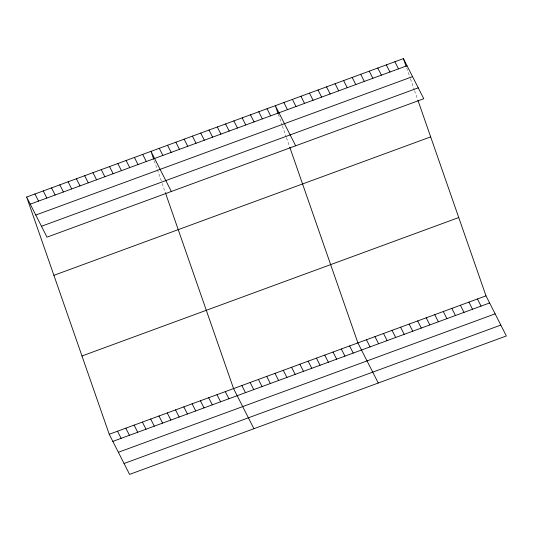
<?xml version="1.0" encoding="UTF-8"?>
<svg xmlns="http://www.w3.org/2000/svg" width="533" height="533" viewBox="0 0 533 533"><rect width="100%" height="100%" fill="white"/><g stroke="black" fill="none" stroke-linecap="round" stroke-linejoin="round"><path stroke-width="0.4" stroke-dasharray="2.67 2" d="M406.679 68.004L410.223 78.184M410.497 78.964L414.314 89.924M414.587 90.71L417.586 99.318M278.313 114.289L282.124 125.248M282.397 126.028L286.214 136.988M286.488 137.774L289.486 146.382M154.25 160.753L161.885 182.672M162.152 183.452L165.423 192.846"/><path stroke-width="0.8" d="M26.65 197.037L403.414 58.61L423.768 98.732L47.004 237.158L26.65 197.037L109.232 434.268L129.586 474.39L506.35 335.963L485.996 295.842L417.859 100.104M30.261 204.152L407.025 65.732M35.784 215.046L412.549 76.619M41.481 226.265L418.238 87.838M53.9 275.321L430.664 136.894M81.982 355.984L458.74 217.557M109.232 434.268L485.996 295.842M112.843 441.391L489.607 302.964M118.373 452.277L495.13 313.85M124.062 463.497L500.827 325.077M394.873 61.748L398.484 68.87M386.332 64.886L389.943 72.008M377.79 68.024L381.401 75.14M369.249 71.162L372.867 78.278M477.455 298.98L481.066 306.102M360.714 74.3L364.325 81.416M468.913 302.118L472.524 309.24M352.173 77.438L355.784 84.554M460.379 305.256L463.99 312.378M343.632 80.576L347.243 87.692M451.837 308.394L455.449 315.516M335.09 83.714L338.702 90.83M443.296 311.532L446.907 318.654M326.549 86.852L330.167 93.968M434.755 314.67L438.366 321.785M318.014 89.99L321.626 97.106M426.213 317.808L429.831 324.923M309.473 93.122L313.084 100.244M417.679 320.946L421.29 328.061M300.932 96.26L304.543 103.382M409.137 324.084L412.749 331.2M292.39 99.398L296.002 106.52M400.596 327.222L404.207 334.338M283.856 102.536L287.467 109.658M392.055 330.36L395.666 337.476M295.668 145.795L275.314 105.674L278.039 113.502M383.513 333.498L387.131 340.614M267.026 108.719L270.637 115.841M374.979 336.636L378.59 343.752M258.738 111.763L262.349 118.886M366.438 339.768L370.049 346.89M250.443 114.808L254.061 121.93M378.25 383.027L357.896 342.906L289.759 147.168M242.155 117.86L245.766 124.975M349.608 345.957L353.219 353.073M233.867 120.904L237.478 128.02M341.32 349.002L344.931 356.117M225.579 123.949L229.19 131.065M333.032 352.046L336.643 359.162M217.291 126.994L220.902 134.109M324.744 355.091L328.355 362.207M209.003 130.039L212.614 137.154M316.455 358.136L320.066 365.252M200.714 133.083L204.326 140.206M308.167 361.181L311.778 368.296M192.426 136.128L196.037 143.25M299.872 364.226L303.49 371.348M184.138 139.173L187.749 146.295M291.584 367.27L295.195 374.393M175.85 142.218L179.461 149.34M283.296 370.315L286.907 377.437M167.562 145.262L171.173 152.385M275.008 373.36L278.619 380.482M159.267 148.307L162.885 155.429M266.72 376.405L270.331 383.527M171.333 191.474L150.979 151.359L153.704 159.187M258.432 379.449L262.043 386.572M142.691 154.403L146.302 161.519M250.144 382.501L253.755 389.616M134.403 157.448L138.014 164.564M241.855 385.546L245.466 392.661M126.114 160.493L129.726 167.609M253.921 428.712L233.567 388.59L165.423 192.846M117.826 163.538L121.437 170.653M225.279 391.635L228.89 398.751M109.538 166.582L113.149 173.698M216.991 394.68L220.602 401.795M101.25 169.627L104.861 176.749M208.696 397.725L212.314 404.847M92.962 172.672L96.573 179.794M200.408 400.769L204.019 407.892M84.674 175.717L88.285 182.839M192.12 403.814L195.731 410.936M76.386 178.762L79.997 185.884M183.832 406.859L187.443 413.981M68.091 181.806L71.708 188.929M175.544 409.904L179.155 417.026M59.803 184.851L63.414 191.973M167.255 412.948L170.866 420.071M51.514 187.902L55.126 195.018M158.967 416L162.578 423.115M43.226 190.947L46.837 198.063M150.679 419.045L154.29 426.16M34.938 193.992L38.549 201.108M142.391 422.089L146.002 429.205M134.103 425.134L137.714 432.25M125.815 428.179L129.426 435.294M117.52 431.224L121.138 438.339M403.414 58.61L406.139 66.438"/></g></svg>
